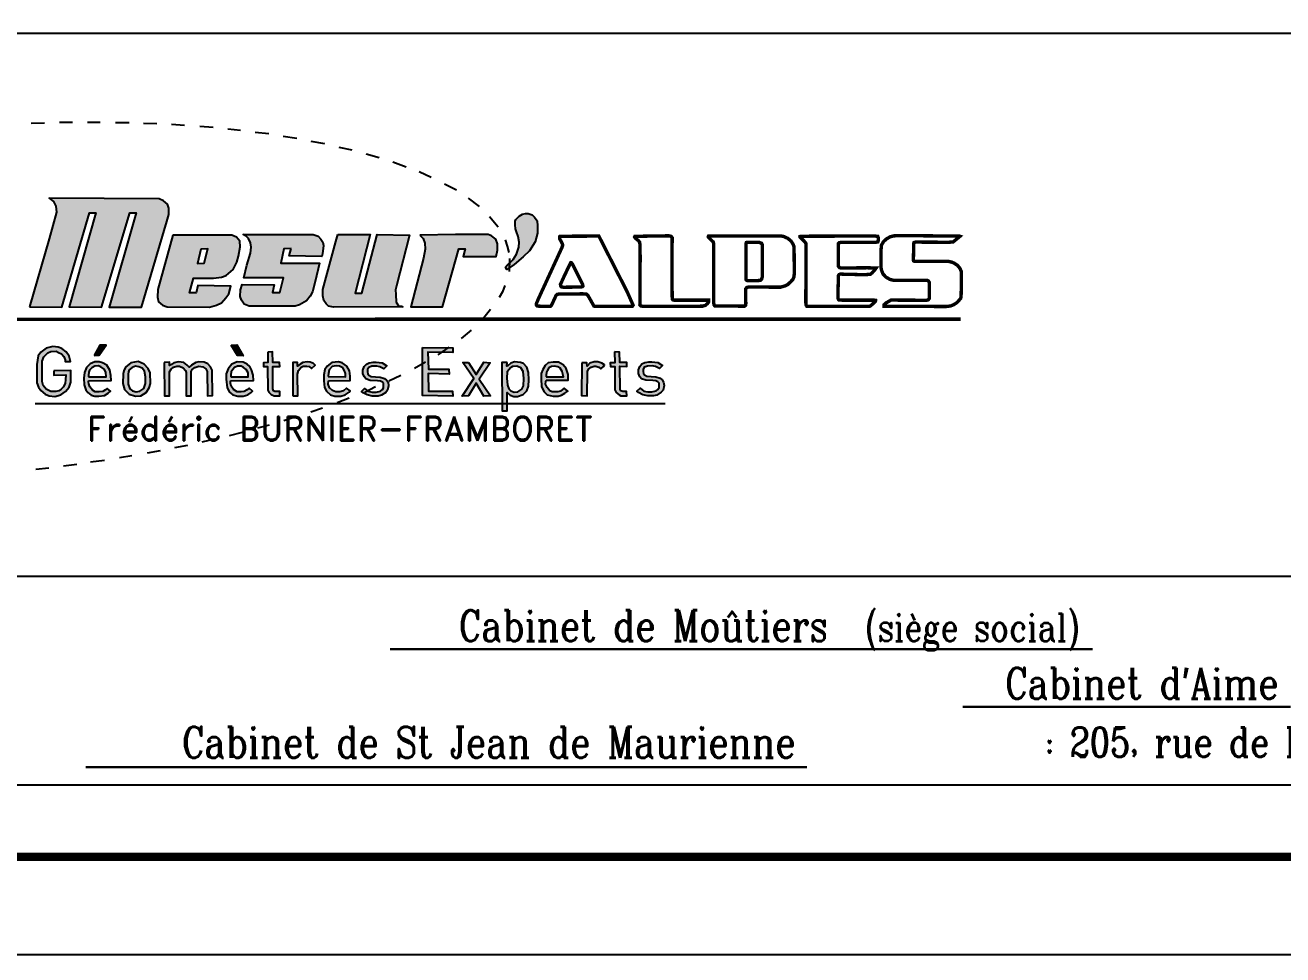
# Model space of a CAD drawing. Header units: millimetres. Extents: x -1573 to 210, y -360 to 557.
# Drawn here: x -1128.2 to -1051.1, y -360 to -303.1 of the extents above; entities that cross this region are included whole.
import ezdxf
from ezdxf.enums import TextEntityAlignment as Align

# ---------------------------------------------------------------- set-up
doc = ezdxf.new("R2010")
doc.units = ezdxf.units.MM
doc.header["$LTSCALE"] = 2
doc.layers.add('LOGO', color=7, linetype='Continuous')
doc.layers.add('Titre', color=7, linetype='Continuous')
doc.styles.add('Romand 3.0', font='Romand.shx', dxfattribs={"height": 0.6})
doc.styles.add('ROMANS', font='ROMANC.shx', dxfattribs={"height": 0.36})

msp = doc.modelspace()

# ---------------------------------------------------------------- hatches: boundary and pattern name
at = {"layer": 'LOGO'}
for color, points in [(144, [(-1127.925, -320.315), (-1125.945, -320.334), (-1124.259, -314.555), (-1123.867, -314.555), (-1125.494, -320.315), (-1123.514, -320.334), (-1121.79, -314.555), (-1121.398, -314.555), (-1123.044, -320.334), (-1121.064, -320.334), (-1119.516, -315.084), (-1119.398, -314.653), (-1119.398, -314.261), (-1119.477, -314.022), (-1119.712, -313.806), (-1119.986, -313.688), (-1126.729, -313.649), (-1126.455, -313.845), (-1126.317, -314.139), (-1126.278, -314.511), (-1126.729, -316.137)]), (32, [(-1098.133, -314.948), (-1097.931, -314.745), (-1097.718, -314.624), (-1097.535, -314.593), (-1097.373, -314.593), (-1097.13, -314.674), (-1096.988, -314.806), (-1096.836, -315.049), (-1096.805, -315.343), (-1096.805, -315.789), (-1096.957, -316.316), (-1097.302, -316.884), (-1097.677, -317.248), (-1098.245, -317.704), (-1098.691, -318.019), (-1098.772, -317.867), (-1098.661, -317.745), (-1098.306, -317.4), (-1098.093, -317.076), (-1097.951, -316.661), (-1097.931, -316.346), (-1097.981, -316.002), (-1098.093, -315.718), (-1098.154, -315.524), (-1098.184, -315.281), (-1098.171, -315.067)]), (144, [(-1111.903, -316.729), (-1112.352, -316.754), (-1112.526, -317.638), (-1110.158, -317.626), (-1110.432, -318.747), (-1110.594, -319.395), (-1110.744, -319.657), (-1110.968, -319.931), (-1111.379, -320.18), (-1111.654, -320.255), (-1114.471, -320.267), (-1114.77, -320.142), (-1114.944, -319.893), (-1115.019, -319.681), (-1115.007, -319.27), (-1114.907, -318.946), (-1112.937, -318.959), (-1113.037, -319.42), (-1112.601, -319.42), (-1112.377, -318.535), (-1114.795, -318.535), (-1114.62, -317.75), (-1114.396, -317.028), (-1114.358, -316.654), (-1114.383, -316.38), (-1114.508, -316.118), (-1114.645, -315.981), (-1114.832, -315.869), (-1110.544, -315.882), (-1110.245, -315.981), (-1110.083, -316.156), (-1109.958, -316.343), (-1109.909, -316.554), (-1109.983, -317.053), (-1110.021, -317.215), (-1112.015, -317.177)]), (144, [(-1109.031, -315.884), (-1107.066, -315.884), (-1107.984, -319.468), (-1107.568, -319.468), (-1106.622, -315.884), (-1104.643, -315.913), (-1105.446, -319.023), (-1105.503, -319.267), (-1105.489, -319.554), (-1105.46, -320.012), (-1105.317, -320.242), (-1105.145, -320.27), (-1105.059, -320.299), (-1109.303, -320.328), (-1109.604, -320.256), (-1109.762, -320.127), (-1109.906, -319.912), (-1109.963, -319.625), (-1109.949, -319.253), (-1109.16, -316.314)]), (144, [(-1104.008, -315.913), (-1103.807, -316.128), (-1103.707, -316.414), (-1103.692, -316.773), (-1103.793, -317.332), (-1104.567, -320.298), (-1102.617, -320.313), (-1101.628, -316.744), (-1101.24, -316.744), (-1101.355, -317.217), (-1099.347, -317.217), (-1099.261, -316.83), (-1099.247, -316.457), (-1099.362, -316.171), (-1099.634, -315.956), (-1099.821, -315.884), (-1101.828, -315.87)]), (144, [(-1126.429, -324.218), (-1126.429, -324.486), (-1125.7, -324.479), (-1125.714, -324.782), (-1125.735, -324.988), (-1125.852, -325.201), (-1125.989, -325.345), (-1126.133, -325.448), (-1126.326, -325.496), (-1126.628, -325.496), (-1126.91, -325.345), (-1127.089, -325.125), (-1127.144, -324.885), (-1127.157, -324.177), (-1127.144, -323.628), (-1127.047, -323.36), (-1126.8, -323.119), (-1126.614, -323.044), (-1126.305, -323.023), (-1126.147, -323.099), (-1125.962, -323.174), (-1125.824, -323.346), (-1125.742, -323.552), (-1125.742, -323.662), (-1125.419, -323.648), (-1125.501, -323.325), (-1125.68, -323.064), (-1125.955, -322.858), (-1126.168, -322.769), (-1126.504, -322.735), (-1126.91, -322.838), (-1127.233, -323.078), (-1127.405, -323.312), (-1127.474, -323.841), (-1127.474, -324.967), (-1127.37, -325.235), (-1127.226, -325.42), (-1126.978, -325.657), (-1126.731, -325.753), (-1126.387, -325.787), (-1126.016, -325.698), (-1125.721, -325.485), (-1125.501, -325.224), (-1125.398, -324.922), (-1125.398, -324.214)]), (144, [(-1123.972, -323.283), (-1123.658, -323.275), (-1123.231, -322.656), (-1123.615, -322.656)]), (144, [(-1115.566, -322.652), (-1115.218, -322.632), (-1114.839, -323.3), (-1115.188, -323.28)]), (144, [(-1103.846, -322.787), (-1101.985, -322.81), (-1101.996, -323.105), (-1103.517, -323.082), (-1103.494, -324.114), (-1102.235, -324.125), (-1102.223, -324.42), (-1103.505, -324.397), (-1103.494, -325.475), (-1102.008, -325.475), (-1101.996, -325.77), (-1103.857, -325.736)]), (144, [(-1113.333, -323.081), (-1113.323, -323.708), (-1113.593, -323.728), (-1113.593, -323.967), (-1113.343, -323.967), (-1113.333, -325.402), (-1113.264, -325.532), (-1113.114, -325.671), (-1112.945, -325.751), (-1112.775, -325.751), (-1112.596, -325.751), (-1112.596, -325.492), (-1112.895, -325.482), (-1112.985, -325.442), (-1113.024, -325.323), (-1113.024, -323.967), (-1112.596, -323.957), (-1112.606, -323.718), (-1113.024, -323.708), (-1113.034, -323.071)]), (144, [(-1092.086, -323.07), (-1092.075, -323.728), (-1092.359, -323.739), (-1092.336, -323.966), (-1092.075, -323.966), (-1092.075, -325.383), (-1091.993, -325.555), (-1091.812, -325.703), (-1091.698, -325.748), (-1091.449, -325.759), (-1091.335, -325.748), (-1091.347, -325.487), (-1091.573, -325.487), (-1091.698, -325.453), (-1091.732, -325.374), (-1091.755, -323.945), (-1091.324, -323.956), (-1091.335, -323.718), (-1091.755, -323.718), (-1091.778, -323.083)]), (144, [(-1119.677, -323.719), (-1119.667, -325.761), (-1119.358, -325.761), (-1119.348, -324.286), (-1119.248, -324.117), (-1119.108, -323.998), (-1118.899, -323.938), (-1118.73, -323.948), (-1118.52, -324.047), (-1118.371, -324.207), (-1118.341, -324.336), (-1118.341, -325.751), (-1118.032, -325.751), (-1118.022, -324.267), (-1117.962, -324.147), (-1117.793, -324.017), (-1117.563, -323.948), (-1117.304, -323.978), (-1117.125, -324.107), (-1117.045, -324.267), (-1117.025, -325.761), (-1116.716, -325.741), (-1116.736, -324.177), (-1116.846, -323.988), (-1116.995, -323.798), (-1117.224, -323.699), (-1117.563, -323.669), (-1117.743, -323.709), (-1118.012, -323.868), (-1118.141, -324.007), (-1118.271, -323.868), (-1118.47, -323.709), (-1118.799, -323.669), (-1119.089, -323.738), (-1119.228, -323.828), (-1119.358, -323.898), (-1119.358, -323.699)]), (144, [(-1111.788, -325.755), (-1111.493, -325.755), (-1111.5, -324.427), (-1111.448, -324.198), (-1111.278, -324.006), (-1111.153, -323.947), (-1110.939, -323.94), (-1110.798, -323.962), (-1110.643, -324.08), (-1110.437, -323.881), (-1110.533, -323.777), (-1110.739, -323.689), (-1110.909, -323.674), (-1111.175, -323.711), (-1111.345, -323.822), (-1111.5, -323.932), (-1111.507, -323.718), (-1111.788, -323.718)]), (144, [(-1106.456, -323.978), (-1106.657, -323.932), (-1106.957, -323.945), (-1107.145, -324.025), (-1107.218, -324.152), (-1107.218, -324.279), (-1107.191, -324.399), (-1107.138, -324.486), (-1106.998, -324.573), (-1106.73, -324.593), (-1106.436, -324.613), (-1106.175, -324.693), (-1106.048, -324.8), (-1105.961, -324.927), (-1105.935, -325.148), (-1105.995, -325.415), (-1106.108, -325.555), (-1106.369, -325.723), (-1106.576, -325.777), (-1106.937, -325.777), (-1107.245, -325.703), (-1107.492, -325.576), (-1107.599, -325.483), (-1107.405, -325.302), (-1107.178, -325.476), (-1106.931, -325.53), (-1106.683, -325.536), (-1106.423, -325.47), (-1106.309, -325.376), (-1106.235, -325.269), (-1106.235, -325.095), (-1106.242, -324.995), (-1106.309, -324.922), (-1106.429, -324.848), (-1106.616, -324.841), (-1107.058, -324.808), (-1107.325, -324.721), (-1107.412, -324.601), (-1107.506, -324.4), (-1107.499, -324.187), (-1107.425, -323.966), (-1107.292, -323.819), (-1107.111, -323.732), (-1106.877, -323.686), (-1106.683, -323.686), (-1106.316, -323.739), (-1106.035, -323.913), (-1106.222, -324.1)]), (144, [(-1101.043, -323.717), (-1100.555, -324.443), (-1100.09, -323.694), (-1099.704, -323.728), (-1100.385, -324.726), (-1099.682, -325.758), (-1100.101, -325.77), (-1100.555, -324.976), (-1101.043, -325.747), (-1101.429, -325.77), (-1100.714, -324.704), (-1101.384, -323.706)]), (144, [(-1094.095, -323.728), (-1094.106, -325.746), (-1093.766, -325.758), (-1093.743, -324.272), (-1093.675, -324.113), (-1093.527, -324), (-1093.334, -323.943), (-1093.232, -323.943), (-1093.039, -324), (-1092.926, -324.102), (-1092.756, -323.954), (-1092.71, -323.864), (-1092.858, -323.75), (-1093.107, -323.682), (-1093.334, -323.682), (-1093.595, -323.762), (-1093.766, -323.932), (-1093.777, -323.728)]), (144, [(-1089.573, -323.963), (-1089.774, -323.916), (-1090.075, -323.93), (-1090.262, -324.01), (-1090.335, -324.137), (-1090.335, -324.264), (-1090.309, -324.384), (-1090.255, -324.471), (-1090.115, -324.558), (-1089.847, -324.578), (-1089.553, -324.598), (-1089.293, -324.678), (-1089.165, -324.785), (-1089.079, -324.912), (-1089.052, -325.132), (-1089.112, -325.4), (-1089.226, -325.54), (-1089.486, -325.708), (-1089.694, -325.762), (-1090.055, -325.762), (-1090.362, -325.688), (-1090.609, -325.561), (-1090.716, -325.468), (-1090.523, -325.287), (-1090.295, -325.461), (-1090.048, -325.514), (-1089.801, -325.521), (-1089.54, -325.454), (-1089.426, -325.361), (-1089.353, -325.254), (-1089.353, -325.08), (-1089.359, -324.98), (-1089.426, -324.906), (-1089.546, -324.833), (-1089.734, -324.826), (-1090.175, -324.793), (-1090.442, -324.706), (-1090.529, -324.586), (-1090.623, -324.385), (-1090.616, -324.171), (-1090.543, -323.951), (-1090.409, -323.804), (-1090.228, -323.717), (-1089.994, -323.67), (-1089.801, -323.67), (-1089.433, -323.724), (-1089.152, -323.897), (-1089.339, -324.084)])]:
    msp.add_hatch(color=color, dxfattribs=at).paths.add_polyline_path(points)
h = msp.add_hatch(color=144, dxfattribs=at)
h.paths.add_polyline_path([(-1119.156, -315.923), (-1120.057, -319.253), (-1120.097, -319.704), (-1120.018, -319.998), (-1119.783, -320.194), (-1119.489, -320.311), (-1116.902, -320.331), (-1116.47, -320.213), (-1116.176, -320.056), (-1115.902, -319.763), (-1115.726, -319.508), (-1115.588, -319.038), (-1115.608, -319.038), (-1117.607, -318.999), (-1117.725, -319.449), (-1118.117, -319.449), (-1117.882, -318.548), (-1116.647, -318.548), (-1116.176, -318.489), (-1115.882, -318.391), (-1115.451, -318.019), (-1115.236, -317.568), (-1115.118, -317.196), (-1115.02, -316.628), (-1115.04, -316.275), (-1115.255, -316.04), (-1115.53, -315.923)])
h.paths.add_polyline_path([(-1117.431, -316.765), (-1117.627, -317.647), (-1117.235, -317.627), (-1117, -316.746)], flags=16)
h = msp.add_hatch(color=144, dxfattribs=at)
h.paths.add_polyline_path([(-1124.323, -324.832), (-1122.932, -324.822), (-1122.94, -324.509), (-1123.003, -324.188), (-1123.198, -323.875), (-1123.456, -323.742), (-1123.668, -323.679), (-1123.918, -323.672), (-1124.216, -323.805), (-1124.435, -324.016), (-1124.57, -324.321), (-1124.607, -324.678), (-1124.585, -325.081), (-1124.488, -325.379), (-1124.354, -325.55), (-1124.153, -325.707), (-1123.937, -325.774), (-1123.676, -325.781), (-1123.326, -325.729), (-1123.117, -325.595), (-1122.976, -325.476), (-1123.162, -325.305), (-1123.281, -325.387), (-1123.438, -325.491), (-1123.661, -325.513), (-1123.899, -325.513), (-1124.078, -325.409), (-1124.234, -325.201), (-1124.301, -325.029), (-1124.318, -324.891)])
h.paths.add_polyline_path([(-1124.305, -324.6), (-1123.235, -324.591), (-1123.252, -324.304), (-1123.358, -324.116), (-1123.551, -323.977), (-1123.719, -323.923), (-1123.924, -323.944), (-1124.105, -324.042), (-1124.252, -324.19), (-1124.297, -324.317), (-1124.314, -324.481)], flags=16)
h = msp.add_hatch(color=144, dxfattribs=at)
h.paths.add_polyline_path([(-1122.192, -324.406), (-1122.202, -324.994), (-1122.102, -325.373), (-1121.833, -325.662), (-1121.434, -325.771), (-1121.115, -325.751), (-1120.776, -325.562), (-1120.597, -325.263), (-1120.517, -324.994), (-1120.527, -324.356), (-1120.656, -324.077), (-1120.906, -323.808), (-1121.265, -323.659), (-1121.723, -323.729), (-1122.052, -324.008), (-1122.152, -324.217)])
h.paths.add_polyline_path([(-1121.893, -324.426), (-1121.893, -325.044), (-1121.783, -325.323), (-1121.623, -325.452), (-1121.404, -325.502), (-1121.165, -325.472), (-1120.926, -325.303), (-1120.826, -325.004), (-1120.816, -324.595), (-1120.886, -324.247), (-1121.025, -324.067), (-1121.225, -323.978), (-1121.444, -323.948), (-1121.643, -324.018), (-1121.823, -324.157), (-1121.873, -324.287)], flags=16)
h = msp.add_hatch(color=144, dxfattribs=at)
h.paths.add_polyline_path([(-1115.606, -324.844), (-1114.211, -324.824), (-1114.231, -324.486), (-1114.32, -324.157), (-1114.43, -323.967), (-1114.6, -323.808), (-1114.849, -323.688), (-1115.208, -323.669), (-1115.527, -323.808), (-1115.766, -324.107), (-1115.876, -324.416), (-1115.886, -324.735), (-1115.816, -325.263), (-1115.666, -325.522), (-1115.467, -325.691), (-1115.158, -325.781), (-1114.849, -325.771), (-1114.56, -325.691), (-1114.35, -325.562), (-1114.261, -325.462), (-1114.47, -325.293), (-1114.59, -325.392), (-1114.769, -325.492), (-1114.958, -325.502), (-1115.208, -325.502), (-1115.437, -325.362), (-1115.566, -325.173), (-1115.616, -324.974)])
h.paths.add_polyline_path([(-1115.586, -324.595), (-1114.53, -324.595), (-1114.54, -324.346), (-1114.649, -324.137), (-1114.809, -324.017), (-1114.968, -323.938), (-1115.188, -323.948), (-1115.367, -324.027), (-1115.477, -324.147), (-1115.566, -324.286), (-1115.596, -324.466)], flags=16)
h = msp.add_hatch(color=144, dxfattribs=at)
h.paths.add_polyline_path([(-1109.606, -324.833), (-1108.277, -324.825), (-1108.277, -324.552), (-1108.314, -324.235), (-1108.491, -323.94), (-1108.764, -323.74), (-1109, -323.681), (-1109.407, -323.711), (-1109.702, -323.94), (-1109.835, -324.146), (-1109.901, -324.464), (-1109.901, -324.847), (-1109.864, -325.246), (-1109.739, -325.475), (-1109.495, -325.696), (-1109.215, -325.777), (-1108.86, -325.77), (-1108.58, -325.689), (-1108.351, -325.541), (-1108.284, -325.46), (-1108.513, -325.283), (-1108.683, -325.445), (-1108.912, -325.512), (-1109.163, -325.504), (-1109.37, -325.438), (-1109.554, -325.268), (-1109.621, -325.047)])
h.paths.add_polyline_path([(-1109.621, -324.582), (-1108.572, -324.596), (-1108.572, -324.397), (-1108.631, -324.227), (-1108.742, -324.05), (-1108.941, -323.947), (-1109.133, -323.917), (-1109.392, -323.969), (-1109.562, -324.168), (-1109.613, -324.382), (-1109.621, -324.537)], flags=16)
h = msp.add_hatch(color=144, dxfattribs=at)
h.paths.add_polyline_path([(-1098.434, -324.023), (-1098.672, -324.295), (-1098.683, -324.67), (-1098.649, -325.112), (-1098.57, -325.327), (-1098.445, -325.452), (-1098.241, -325.531), (-1098.014, -325.509), (-1097.764, -325.339), (-1097.662, -325.135), (-1097.639, -324.692), (-1097.685, -324.261), (-1097.821, -324.046), (-1098.082, -323.944), (-1098.343, -323.967)], flags=16)
h.paths.add_polyline_path([(-1098.672, -323.717), (-1098.99, -323.717), (-1098.967, -326.677), (-1098.66, -326.677), (-1098.672, -325.543), (-1098.479, -325.713), (-1098.263, -325.804), (-1098.025, -325.792), (-1097.685, -325.679), (-1097.469, -325.441), (-1097.367, -325.169), (-1097.344, -324.772), (-1097.367, -324.318), (-1097.458, -324.001), (-1097.673, -323.785), (-1097.855, -323.706), (-1098.218, -323.672), (-1098.434, -323.762), (-1098.626, -323.91), (-1098.683, -323.944)])
h = msp.add_hatch(color=144, dxfattribs=at)
h.paths.add_polyline_path([(-1096.284, -324.805), (-1094.934, -324.805), (-1094.934, -324.442), (-1095.059, -324.091), (-1095.229, -323.852), (-1095.524, -323.694), (-1095.842, -323.694), (-1096.148, -323.739), (-1096.341, -323.898), (-1096.477, -324.147), (-1096.579, -324.385), (-1096.591, -324.703), (-1096.568, -325.213), (-1096.398, -325.508), (-1096.216, -325.69), (-1095.853, -325.78), (-1095.547, -325.769), (-1095.343, -325.712), (-1095.127, -325.599), (-1094.957, -325.463), (-1095.172, -325.281), (-1095.399, -325.463), (-1095.558, -325.508), (-1095.74, -325.519), (-1095.899, -325.508), (-1096.046, -325.44), (-1096.216, -325.247), (-1096.307, -325.043), (-1096.296, -324.873)])
h.paths.add_polyline_path([(-1096.284, -324.59), (-1095.218, -324.601), (-1095.286, -324.261), (-1095.422, -324.068), (-1095.57, -323.977), (-1095.774, -323.943), (-1095.955, -323.954), (-1096.114, -324.045), (-1096.216, -324.227), (-1096.25, -324.317), (-1096.273, -324.499)], flags=16)

# ---------------------------------------------------------------- linework, layer by layer
at = {"layer": 'LOGO', "color": 32, "flags": 128}
for points in [[(-1126.094, -308.99), (-1125.304, -308.99)], [(-1124.376, -308.99), (-1123.596, -308.99)], [(-1127.833, -309.053), (-1127.011, -309.032)], [(-1122.654, -309.011), (-1121.832, -309.021)], [(-1120.947, -309.053), (-1120.125, -309.074)], [(-1119.235, -309.116), (-1118.434, -309.179)], [(-1117.496, -309.242), (-1116.674, -309.306)], [(-1115.775, -309.401), (-1114.995, -309.496)], [(-1114.109, -309.612), (-1113.266, -309.696)], [(-1112.378, -309.855), (-1111.556, -309.981)], [(-1110.689, -310.15), (-1109.857, -310.297)], [(-1108.982, -310.519), (-1108.181, -310.698)], [(-1107.295, -310.93), (-1106.505, -311.161)], [(-1105.669, -311.425), (-1104.857, -311.731)], [(-1104.065, -312.027), (-1103.317, -312.364)], [(-1102.505, -312.775), (-1101.778, -313.144)], [(-1101.058, -313.643), (-1100.384, -314.169)], [(-1099.741, -314.78), (-1099.214, -315.412)], [(-1098.791, -316.206), (-1098.654, -316.585), (-1098.569, -316.975)], [(-1098.527, -317.346), (-1098.537, -318.147)], [(-1098.801, -319.003), (-1098.949, -319.383), (-1099.149, -319.741)], [(-1099.676, -320.478), (-1100.098, -320.984)], [(-1100.868, -321.735), (-1101.49, -322.252)], [(-1102.239, -322.778), (-1102.903, -323.242)], [(-1103.676, -323.688), (-1104.35, -324.088)], [(-1105.183, -324.52), (-1105.921, -324.857)], [(-1108.337, -325.901), (-1109.075, -326.186)], [(-1106.732, -325.205), (-1107.386, -325.552)], [(-1109.984, -326.514), (-1110.701, -326.757)], [(-1111.618, -327.052), (-1112.345, -327.283)], [(-1114.901, -328.002), (-1115.692, -328.202)], [(-1113.241, -327.557), (-1113.968, -327.736)], [(-1118.243, -328.792), (-1119.044, -328.95)], [(-1116.598, -328.413), (-1117.378, -328.592)], [(-1123.34, -329.71), (-1124.183, -329.815)], [(-1121.652, -329.435), (-1122.421, -329.562)], [(-1119.933, -329.13), (-1120.724, -329.267)], [(-1126.749, -330.185), (-1127.551, -330.259)], [(-1125.037, -329.963), (-1125.849, -330.058)]]:
    msp.add_lwpolyline(points, dxfattribs=at)
at = {"layer": 'LOGO', "color": 144, "flags": 128}
for points in [[(-1127.925, -320.315), (-1125.945, -320.334), (-1124.259, -314.555), (-1123.867, -314.555), (-1125.494, -320.315), (-1123.514, -320.334), (-1121.79, -314.555), (-1121.398, -314.555), (-1123.044, -320.334), (-1121.064, -320.334), (-1119.516, -315.084), (-1119.398, -314.653), (-1119.398, -314.261), (-1119.477, -314.022), (-1119.712, -313.806), (-1119.986, -313.688), (-1126.729, -313.649), (-1126.455, -313.845), (-1126.317, -314.139), (-1126.278, -314.511), (-1126.729, -316.137)], [(-1119.156, -315.923), (-1120.057, -319.253), (-1120.097, -319.704), (-1120.018, -319.998), (-1119.783, -320.194), (-1119.489, -320.311), (-1116.902, -320.331), (-1116.47, -320.213), (-1116.176, -320.056), (-1115.902, -319.763), (-1115.726, -319.508), (-1115.588, -319.038), (-1115.608, -319.038), (-1117.607, -318.999), (-1117.725, -319.449), (-1118.117, -319.449), (-1117.882, -318.548), (-1116.647, -318.548), (-1116.176, -318.489), (-1115.882, -318.391), (-1115.451, -318.019), (-1115.236, -317.568), (-1115.118, -317.196), (-1115.02, -316.628), (-1115.04, -316.275), (-1115.255, -316.04), (-1115.53, -315.923)], [(-1111.903, -316.729), (-1112.352, -316.754), (-1112.526, -317.638), (-1110.158, -317.626), (-1110.432, -318.747), (-1110.594, -319.395), (-1110.744, -319.657), (-1110.968, -319.931), (-1111.379, -320.18), (-1111.654, -320.255), (-1114.471, -320.267), (-1114.77, -320.142), (-1114.944, -319.893), (-1115.019, -319.681), (-1115.007, -319.27), (-1114.907, -318.946), (-1112.937, -318.959), (-1113.037, -319.42), (-1112.601, -319.42), (-1112.377, -318.535), (-1114.795, -318.535), (-1114.62, -317.75), (-1114.396, -317.028), (-1114.358, -316.654), (-1114.383, -316.38), (-1114.508, -316.118), (-1114.645, -315.981), (-1114.832, -315.869), (-1110.544, -315.882), (-1110.245, -315.981), (-1110.083, -316.156), (-1109.958, -316.343), (-1109.909, -316.554), (-1109.983, -317.053), (-1110.021, -317.215), (-1112.015, -317.177)], [(-1109.031, -315.884), (-1107.066, -315.884), (-1107.984, -319.468), (-1107.568, -319.468), (-1106.622, -315.884), (-1104.643, -315.913), (-1105.446, -319.023), (-1105.503, -319.267), (-1105.489, -319.554), (-1105.46, -320.012), (-1105.317, -320.242), (-1105.145, -320.27), (-1105.059, -320.299), (-1109.303, -320.328), (-1109.604, -320.256), (-1109.762, -320.127), (-1109.906, -319.912), (-1109.963, -319.625), (-1109.949, -319.253), (-1109.16, -316.314)], [(-1104.008, -315.913), (-1103.807, -316.128), (-1103.707, -316.414), (-1103.692, -316.773), (-1103.793, -317.332), (-1104.567, -320.298), (-1102.617, -320.313), (-1101.628, -316.744), (-1101.24, -316.744), (-1101.355, -317.217), (-1099.347, -317.217), (-1099.261, -316.83), (-1099.247, -316.457), (-1099.362, -316.171), (-1099.634, -315.956), (-1099.821, -315.884), (-1101.828, -315.87)], [(-1117.431, -316.765), (-1117.627, -317.647), (-1117.235, -317.627), (-1117, -316.746)], [(-1126.429, -324.218), (-1126.429, -324.486), (-1125.7, -324.479), (-1125.714, -324.782), (-1125.735, -324.988), (-1125.852, -325.201), (-1125.989, -325.345), (-1126.133, -325.448), (-1126.326, -325.496), (-1126.628, -325.496), (-1126.91, -325.345), (-1127.089, -325.125), (-1127.144, -324.885), (-1127.157, -324.177), (-1127.144, -323.628), (-1127.047, -323.36), (-1126.8, -323.119), (-1126.614, -323.044), (-1126.305, -323.023), (-1126.147, -323.099), (-1125.962, -323.174), (-1125.824, -323.346), (-1125.742, -323.552), (-1125.742, -323.662), (-1125.419, -323.648), (-1125.501, -323.325), (-1125.68, -323.064), (-1125.955, -322.858), (-1126.168, -322.769), (-1126.504, -322.735), (-1126.91, -322.838), (-1127.233, -323.078), (-1127.405, -323.312), (-1127.474, -323.841), (-1127.474, -324.967), (-1127.37, -325.235), (-1127.226, -325.42), (-1126.978, -325.657), (-1126.731, -325.753), (-1126.387, -325.787), (-1126.016, -325.698), (-1125.721, -325.485), (-1125.501, -325.224), (-1125.398, -324.922), (-1125.398, -324.214)], [(-1123.972, -323.283), (-1123.658, -323.275), (-1123.231, -322.656), (-1123.615, -322.656)], [(-1115.566, -322.652), (-1115.218, -322.632), (-1114.839, -323.3), (-1115.188, -323.28)], [(-1103.846, -322.787), (-1101.985, -322.81), (-1101.996, -323.105), (-1103.517, -323.082), (-1103.494, -324.114), (-1102.235, -324.125), (-1102.223, -324.42), (-1103.505, -324.397), (-1103.494, -325.475), (-1102.008, -325.475), (-1101.996, -325.77), (-1103.857, -325.736)], [(-1113.333, -323.081), (-1113.323, -323.708), (-1113.593, -323.728), (-1113.593, -323.967), (-1113.343, -323.967), (-1113.333, -325.402), (-1113.264, -325.532), (-1113.114, -325.671), (-1112.945, -325.751), (-1112.775, -325.751), (-1112.596, -325.751), (-1112.596, -325.492), (-1112.895, -325.482), (-1112.985, -325.442), (-1113.024, -325.323), (-1113.024, -323.967), (-1112.596, -323.957), (-1112.606, -323.718), (-1113.024, -323.708), (-1113.034, -323.071)], [(-1092.086, -323.07), (-1092.075, -323.728), (-1092.359, -323.739), (-1092.336, -323.966), (-1092.075, -323.966), (-1092.075, -325.383), (-1091.993, -325.555), (-1091.812, -325.703), (-1091.698, -325.748), (-1091.449, -325.759), (-1091.335, -325.748), (-1091.347, -325.487), (-1091.573, -325.487), (-1091.698, -325.453), (-1091.732, -325.374), (-1091.755, -323.945), (-1091.324, -323.956), (-1091.335, -323.718), (-1091.755, -323.718), (-1091.778, -323.083)], [(-1124.323, -324.832), (-1122.932, -324.822), (-1122.94, -324.509), (-1123.003, -324.188), (-1123.198, -323.875), (-1123.456, -323.742), (-1123.668, -323.679), (-1123.918, -323.672), (-1124.216, -323.805), (-1124.435, -324.016), (-1124.57, -324.321), (-1124.607, -324.678), (-1124.585, -325.081), (-1124.488, -325.379), (-1124.354, -325.55), (-1124.153, -325.707), (-1123.937, -325.774), (-1123.676, -325.781), (-1123.326, -325.729), (-1123.117, -325.595), (-1122.976, -325.476), (-1123.162, -325.305), (-1123.281, -325.387), (-1123.438, -325.491), (-1123.661, -325.513), (-1123.899, -325.513), (-1124.078, -325.409), (-1124.234, -325.201), (-1124.301, -325.029), (-1124.318, -324.891)], [(-1124.305, -324.6), (-1123.235, -324.591), (-1123.252, -324.304), (-1123.358, -324.116), (-1123.551, -323.977), (-1123.719, -323.923), (-1123.924, -323.944), (-1124.105, -324.042), (-1124.252, -324.19), (-1124.297, -324.317), (-1124.314, -324.481)], [(-1122.192, -324.406), (-1122.202, -324.994), (-1122.102, -325.373), (-1121.833, -325.662), (-1121.434, -325.771), (-1121.115, -325.751), (-1120.776, -325.562), (-1120.597, -325.263), (-1120.517, -324.994), (-1120.527, -324.356), (-1120.656, -324.077), (-1120.906, -323.808), (-1121.265, -323.659), (-1121.723, -323.729), (-1122.052, -324.008), (-1122.152, -324.217)], [(-1121.893, -324.426), (-1121.893, -325.044), (-1121.783, -325.323), (-1121.623, -325.452), (-1121.404, -325.502), (-1121.165, -325.472), (-1120.926, -325.303), (-1120.826, -325.004), (-1120.816, -324.595), (-1120.886, -324.247), (-1121.025, -324.067), (-1121.225, -323.978), (-1121.444, -323.948), (-1121.643, -324.018), (-1121.823, -324.157), (-1121.873, -324.287)], [(-1119.677, -323.719), (-1119.667, -325.761), (-1119.358, -325.761), (-1119.348, -324.286), (-1119.248, -324.117), (-1119.108, -323.998), (-1118.899, -323.938), (-1118.73, -323.948), (-1118.52, -324.047), (-1118.371, -324.207), (-1118.341, -324.336), (-1118.341, -325.751), (-1118.032, -325.751), (-1118.022, -324.267), (-1117.962, -324.147), (-1117.793, -324.017), (-1117.563, -323.948), (-1117.304, -323.978), (-1117.125, -324.107), (-1117.045, -324.267), (-1117.025, -325.761), (-1116.716, -325.741), (-1116.736, -324.177), (-1116.846, -323.988), (-1116.995, -323.798), (-1117.224, -323.699), (-1117.563, -323.669), (-1117.743, -323.709), (-1118.012, -323.868), (-1118.141, -324.007), (-1118.271, -323.868), (-1118.47, -323.709), (-1118.799, -323.669), (-1119.089, -323.738), (-1119.228, -323.828), (-1119.358, -323.898), (-1119.358, -323.699)], [(-1115.606, -324.844), (-1114.211, -324.824), (-1114.231, -324.486), (-1114.32, -324.157), (-1114.43, -323.967), (-1114.6, -323.808), (-1114.849, -323.688), (-1115.208, -323.669), (-1115.527, -323.808), (-1115.766, -324.107), (-1115.876, -324.416), (-1115.886, -324.735), (-1115.816, -325.263), (-1115.666, -325.522), (-1115.467, -325.691), (-1115.158, -325.781), (-1114.849, -325.771), (-1114.56, -325.691), (-1114.35, -325.562), (-1114.261, -325.462), (-1114.47, -325.293), (-1114.59, -325.392), (-1114.769, -325.492), (-1114.958, -325.502), (-1115.208, -325.502), (-1115.437, -325.362), (-1115.566, -325.173), (-1115.616, -324.974)], [(-1115.586, -324.595), (-1114.53, -324.595), (-1114.54, -324.346), (-1114.649, -324.137), (-1114.809, -324.017), (-1114.968, -323.938), (-1115.188, -323.948), (-1115.367, -324.027), (-1115.477, -324.147), (-1115.566, -324.286), (-1115.596, -324.466)], [(-1111.788, -325.755), (-1111.493, -325.755), (-1111.5, -324.427), (-1111.448, -324.198), (-1111.278, -324.006), (-1111.153, -323.947), (-1110.939, -323.94), (-1110.798, -323.962), (-1110.643, -324.08), (-1110.437, -323.881), (-1110.533, -323.777), (-1110.739, -323.689), (-1110.909, -323.674), (-1111.175, -323.711), (-1111.345, -323.822), (-1111.5, -323.932), (-1111.507, -323.718), (-1111.788, -323.718)], [(-1109.606, -324.833), (-1108.277, -324.825), (-1108.277, -324.552), (-1108.314, -324.235), (-1108.491, -323.94), (-1108.764, -323.74), (-1109, -323.681), (-1109.407, -323.711), (-1109.702, -323.94), (-1109.835, -324.146), (-1109.901, -324.464), (-1109.901, -324.847), (-1109.864, -325.246), (-1109.739, -325.475), (-1109.495, -325.696), (-1109.215, -325.777), (-1108.86, -325.77), (-1108.58, -325.689), (-1108.351, -325.541), (-1108.284, -325.46), (-1108.513, -325.283), (-1108.683, -325.445), (-1108.912, -325.512), (-1109.163, -325.504), (-1109.37, -325.438), (-1109.554, -325.268), (-1109.621, -325.047)], [(-1109.621, -324.582), (-1108.572, -324.596), (-1108.572, -324.397), (-1108.631, -324.227), (-1108.742, -324.05), (-1108.941, -323.947), (-1109.133, -323.917), (-1109.392, -323.969), (-1109.562, -324.168), (-1109.613, -324.382), (-1109.621, -324.537)], [(-1106.456, -323.978), (-1106.657, -323.932), (-1106.957, -323.945), (-1107.145, -324.025), (-1107.218, -324.152), (-1107.218, -324.279), (-1107.191, -324.399), (-1107.138, -324.486), (-1106.998, -324.573), (-1106.73, -324.593), (-1106.436, -324.613), (-1106.175, -324.693), (-1106.048, -324.8), (-1105.961, -324.927), (-1105.935, -325.148), (-1105.995, -325.415), (-1106.108, -325.555), (-1106.369, -325.723), (-1106.576, -325.777), (-1106.937, -325.777), (-1107.245, -325.703), (-1107.492, -325.576), (-1107.599, -325.483), (-1107.405, -325.302), (-1107.178, -325.476), (-1106.931, -325.53), (-1106.683, -325.536), (-1106.423, -325.47), (-1106.309, -325.376), (-1106.235, -325.269), (-1106.235, -325.095), (-1106.242, -324.995), (-1106.309, -324.922), (-1106.429, -324.848), (-1106.616, -324.841), (-1107.058, -324.808), (-1107.325, -324.721), (-1107.412, -324.601), (-1107.506, -324.4), (-1107.499, -324.187), (-1107.425, -323.966), (-1107.292, -323.819), (-1107.111, -323.732), (-1106.877, -323.686), (-1106.683, -323.686), (-1106.316, -323.739), (-1106.035, -323.913), (-1106.222, -324.1)], [(-1101.043, -323.717), (-1100.555, -324.443), (-1100.09, -323.694), (-1099.704, -323.728), (-1100.385, -324.726), (-1099.682, -325.758), (-1100.101, -325.77), (-1100.555, -324.976), (-1101.043, -325.747), (-1101.429, -325.77), (-1100.714, -324.704), (-1101.384, -323.706)], [(-1098.672, -323.717), (-1098.99, -323.717), (-1098.967, -326.677), (-1098.66, -326.677), (-1098.672, -325.543), (-1098.479, -325.713), (-1098.263, -325.804), (-1098.025, -325.792), (-1097.685, -325.679), (-1097.469, -325.441), (-1097.367, -325.169), (-1097.344, -324.772), (-1097.367, -324.318), (-1097.458, -324.001), (-1097.673, -323.785), (-1097.855, -323.706), (-1098.218, -323.672), (-1098.434, -323.762), (-1098.626, -323.91), (-1098.683, -323.944)], [(-1098.434, -324.023), (-1098.672, -324.295), (-1098.683, -324.67), (-1098.649, -325.112), (-1098.57, -325.327), (-1098.445, -325.452), (-1098.241, -325.531), (-1098.014, -325.509), (-1097.764, -325.339), (-1097.662, -325.135), (-1097.639, -324.692), (-1097.685, -324.261), (-1097.821, -324.046), (-1098.082, -323.944), (-1098.343, -323.967)], [(-1096.284, -324.805), (-1094.934, -324.805), (-1094.934, -324.442), (-1095.059, -324.091), (-1095.229, -323.852), (-1095.524, -323.694), (-1095.842, -323.694), (-1096.148, -323.739), (-1096.341, -323.898), (-1096.477, -324.147), (-1096.579, -324.385), (-1096.591, -324.703), (-1096.568, -325.213), (-1096.398, -325.508), (-1096.216, -325.69), (-1095.853, -325.78), (-1095.547, -325.769), (-1095.343, -325.712), (-1095.127, -325.599), (-1094.957, -325.463), (-1095.172, -325.281), (-1095.399, -325.463), (-1095.558, -325.508), (-1095.74, -325.519), (-1095.899, -325.508), (-1096.046, -325.44), (-1096.216, -325.247), (-1096.307, -325.043), (-1096.296, -324.873)], [(-1096.284, -324.59), (-1095.218, -324.601), (-1095.286, -324.261), (-1095.422, -324.068), (-1095.57, -323.977), (-1095.774, -323.943), (-1095.955, -323.954), (-1096.114, -324.045), (-1096.216, -324.227), (-1096.25, -324.317), (-1096.273, -324.499)], [(-1094.095, -323.728), (-1094.106, -325.746), (-1093.766, -325.758), (-1093.743, -324.272), (-1093.675, -324.113), (-1093.527, -324), (-1093.334, -323.943), (-1093.232, -323.943), (-1093.039, -324), (-1092.926, -324.102), (-1092.756, -323.954), (-1092.71, -323.864), (-1092.858, -323.75), (-1093.107, -323.682), (-1093.334, -323.682), (-1093.595, -323.762), (-1093.766, -323.932), (-1093.777, -323.728)], [(-1089.573, -323.963), (-1089.774, -323.916), (-1090.075, -323.93), (-1090.262, -324.01), (-1090.335, -324.137), (-1090.335, -324.264), (-1090.309, -324.384), (-1090.255, -324.471), (-1090.115, -324.558), (-1089.847, -324.578), (-1089.553, -324.598), (-1089.293, -324.678), (-1089.165, -324.785), (-1089.079, -324.912), (-1089.052, -325.132), (-1089.112, -325.4), (-1089.226, -325.54), (-1089.486, -325.708), (-1089.694, -325.762), (-1090.055, -325.762), (-1090.362, -325.688), (-1090.609, -325.561), (-1090.716, -325.468), (-1090.523, -325.287), (-1090.295, -325.461), (-1090.048, -325.514), (-1089.801, -325.521), (-1089.54, -325.454), (-1089.426, -325.361), (-1089.353, -325.254), (-1089.353, -325.08), (-1089.359, -324.98), (-1089.426, -324.906), (-1089.546, -324.833), (-1089.734, -324.826), (-1090.175, -324.793), (-1090.442, -324.706), (-1090.529, -324.586), (-1090.623, -324.385), (-1090.616, -324.171), (-1090.543, -323.951), (-1090.409, -323.804), (-1090.228, -323.717), (-1089.994, -323.67), (-1089.801, -323.67), (-1089.433, -323.724), (-1089.152, -323.897), (-1089.339, -324.084)]]:
    msp.add_lwpolyline(points, close=True, dxfattribs=at)
at = {"layer": 'LOGO', "color": 32, "flags": 128}
msp.add_lwpolyline([(-1098.133, -314.948), (-1097.931, -314.745), (-1097.718, -314.624), (-1097.535, -314.593), (-1097.373, -314.593), (-1097.13, -314.674), (-1096.988, -314.806), (-1096.836, -315.049), (-1096.805, -315.343), (-1096.805, -315.789), (-1096.957, -316.316), (-1097.302, -316.884), (-1097.677, -317.248), (-1098.245, -317.704), (-1098.691, -318.019), (-1098.772, -317.867), (-1098.661, -317.745), (-1098.306, -317.4), (-1098.093, -317.076), (-1097.951, -316.661), (-1097.931, -316.346), (-1097.981, -316.002), (-1098.093, -315.718), (-1098.154, -315.524), (-1098.184, -315.281), (-1098.171, -315.067)], close=True, dxfattribs=at)
at = {"layer": 'LOGO', "color": 144, "const_width": 0.208, "flags": 128}
for points in [[(-1095.436, -315.983), (-1093.046, -315.973), (-1091.324, -319.359), (-1090.948, -320.205), (-1090.967, -320.233), (-1090.995, -320.271), (-1093.272, -320.28), (-1093.347, -320.261), (-1093.714, -319.612), (-1093.808, -319.528), (-1094.034, -319.509), (-1095.511, -319.528), (-1095.596, -319.537), (-1095.671, -319.612), (-1095.953, -320.224), (-1096.019, -320.28), (-1096.226, -320.28), (-1096.809, -320.261), (-1096.866, -320.214), (-1096.875, -320.111), (-1096.753, -319.819), (-1095.314, -316.688), (-1095.266, -316.547), (-1095.276, -316.453), (-1095.351, -316.312), (-1095.445, -316.143), (-1095.455, -316.058), (-1095.445, -315.992)], [(-1090.338, -315.98), (-1088.755, -315.956), (-1088.613, -315.992), (-1088.554, -316.075), (-1088.566, -317.504), (-1088.561, -318.893), (-1088.552, -319.823), (-1088.515, -319.879), (-1088.451, -319.897), (-1086.405, -319.897), (-1086.322, -319.897), (-1086.313, -319.999), (-1086.396, -320.109), (-1086.525, -320.22), (-1086.7, -320.266), (-1088.23, -320.275), (-1090.349, -320.275), (-1090.469, -320.256), (-1090.534, -320.183), (-1090.515, -317.207), (-1090.534, -316.459), (-1090.543, -316.358), (-1090.617, -316.256), (-1090.81, -316.1), (-1090.857, -316.026), (-1090.838, -315.989), (-1090.552, -315.989)], [(-1086.133, -315.961), (-1081.93, -315.961), (-1081.718, -315.998), (-1081.46, -316.118), (-1081.267, -316.284), (-1081.156, -316.45), (-1081.092, -316.615), (-1081.082, -317.03), (-1081.073, -318.264), (-1081.092, -318.476), (-1081.165, -318.633), (-1081.294, -318.771), (-1081.47, -318.937), (-1081.654, -319.029), (-1081.921, -319.103), (-1083.884, -319.093), (-1083.986, -319.121), (-1084.05, -319.204), (-1084.059, -319.379), (-1084.041, -320.109), (-1084.059, -320.219), (-1084.124, -320.265), (-1085.847, -320.256), (-1085.939, -320.247), (-1085.995, -320.183), (-1086.013, -319.989), (-1086.004, -316.719), (-1086.014, -316.422), (-1086.041, -316.329), (-1086.124, -316.256), (-1086.309, -316.072), (-1086.345, -316.016), (-1086.327, -315.97), (-1086.235, -315.97)], [(-1080.625, -315.981), (-1076.142, -315.97), (-1075.962, -315.991), (-1075.92, -316.097), (-1075.92, -316.213), (-1075.951, -316.329), (-1076.142, -316.361), (-1078.204, -316.361), (-1078.32, -316.372), (-1078.373, -316.435), (-1078.373, -317.809), (-1078.309, -317.904), (-1078.214, -317.925), (-1076.596, -317.915), (-1076.131, -317.925), (-1076.057, -317.925), (-1076.131, -318.031), (-1076.3, -318.221), (-1076.417, -318.316), (-1076.808, -318.337), (-1078.098, -318.306), (-1078.255, -318.299), (-1078.326, -318.33), (-1078.373, -318.401), (-1078.373, -318.51), (-1078.396, -319.53), (-1078.395, -319.78), (-1078.371, -319.853), (-1078.334, -319.89), (-1078.156, -319.896), (-1076.18, -319.896), (-1076.094, -319.908), (-1076.101, -319.975), (-1076.388, -320.238), (-1076.449, -320.269), (-1078.218, -320.269), (-1080.189, -320.281), (-1080.306, -320.269), (-1080.348, -320.202), (-1080.367, -320.067), (-1080.355, -317.215), (-1080.355, -316.51), (-1080.367, -316.406), (-1080.459, -316.295), (-1080.587, -316.161), (-1080.722, -316.039), (-1080.728, -316.002), (-1080.685, -315.984)], [(-1074.475, -315.947), (-1070.969, -315.97), (-1070.922, -315.986), (-1071.341, -316.334), (-1071.61, -316.35), (-1073.636, -316.342), (-1073.739, -316.366), (-1073.755, -316.413), (-1073.771, -317.244), (-1073.773, -317.409), (-1073.767, -317.491), (-1073.708, -317.526), (-1073.473, -317.52), (-1071.659, -317.515), (-1071.421, -317.568), (-1071.269, -317.638), (-1071.063, -317.773), (-1070.922, -317.955), (-1070.834, -318.155), (-1070.84, -318.912), (-1070.852, -319.671), (-1070.881, -319.789), (-1071.004, -319.935), (-1071.133, -320.064), (-1071.298, -320.17), (-1071.492, -320.252), (-1071.768, -320.287), (-1075.245, -320.27), (-1075.574, -320.276), (-1075.58, -320.182), (-1075.439, -320.059), (-1075.151, -319.894), (-1073.49, -319.9), (-1072.961, -319.9), (-1072.867, -319.877), (-1072.803, -319.795), (-1072.791, -319.624), (-1072.803, -318.803), (-1072.856, -318.721), (-1072.926, -318.68), (-1073.56, -318.68), (-1074.988, -318.683), (-1075.217, -318.624), (-1075.452, -318.489), (-1075.634, -318.296), (-1075.722, -318.079), (-1075.757, -317.926), (-1075.752, -316.752), (-1075.734, -316.538), (-1075.622, -316.333), (-1075.44, -316.157), (-1075.188, -316.01), (-1074.953, -315.957)], [(-1084.039, -316.56), (-1084.039, -318.513), (-1084.021, -318.66), (-1083.938, -318.706), (-1083.523, -318.706), (-1083.145, -318.688), (-1083.071, -318.605), (-1083.025, -318.439), (-1083.035, -316.505), (-1083.081, -316.413), (-1083.228, -316.357), (-1083.79, -316.348), (-1084.012, -316.366), (-1084.03, -316.422), (-1084.039, -316.486)], [(-1095.144, -318.371), (-1094.787, -317.628), (-1094.768, -317.6), (-1094.721, -317.61), (-1094.664, -317.685), (-1094.137, -318.747), (-1094.034, -318.954), (-1094.025, -319.039), (-1094.062, -319.076), (-1094.222, -319.095), (-1095.229, -319.105), (-1095.342, -319.086), (-1095.389, -319.02), (-1095.398, -318.926)]]:
    msp.add_lwpolyline(points, close=True, dxfattribs=at)
at = {"layer": 'LOGO', "color": 32, "const_width": 0.208, "flags": 128}
msp.add_lwpolyline([(-1070.877, -321.06), (-1143.123, -321.066)], dxfattribs=at)
at = {"layer": 'Titre'}
msp.add_line((-983.257, -349.591), (-1161.257, -349.591), dxfattribs=at)
for points in [[(-1177.257, -62.991), (-967.257, -62.991), (-967.257, -359.991), (-1177.257, -359.991), (-1177.257, -62.991)], [(-1161.257, -303.556), (-983.257, -303.556)], [(-1167.257, -336.805), (-977.257, -336.805)]]:
    msp.add_lwpolyline(points, dxfattribs=at)
at = {"layer": 'Titre', "const_width": 0.5}
msp.add_lwpolyline([(-1165.257, -68.991), (-979.257, -68.991, -0.414214), (-973.257, -74.991), (-973.257, -347.991, -0.414214), (-979.257, -353.991), (-1165.257, -353.991, -0.414214), (-1171.257, -347.991), (-1171.257, -74.991, -0.414214)], format="xyb", close=True, dxfattribs=at)
at = {"layer": 'Titre', "flags": 128}
msp.add_lwpolyline([(-1127.573, -326.234), (-1088.992, -326.234)], dxfattribs=at)
at = {"layer": 'Titre', "color": 32, "lineweight": 30, "flags": 128}
for points in [[(-1062.805, -341.269), (-1105.831, -341.269)], [(-1050.664, -344.796), (-1070.75, -344.796)], [(-1080.295, -348.492), (-1124.479, -348.492)]]:
    msp.add_lwpolyline(points, dxfattribs=at)

# ---------------------------------------------------------------- texts
at = {"layer": 'Titre', "color": 144, "lineweight": 20, "style": 'Romand 3.0'}
msp.add_text('Frédéric BURNIER-FRAMBORET', height=1.5, rotation=0, dxfattribs=at).set_placement((-1108.912, -328.512), align=Align.CENTER)
at = {"layer": 'Titre', "color": 144, "style": 'ROMANS', "width": 0.8}
for s, height, p in [('Cabinet de Moûtiers ', 1.9, (-1077.977, -340.786)), ('(siège social)', 1.7, (-1063.545, -340.786)), ("Cabinet d'Aime", 1.9, (-1051.404, -344.314)), ('Cabinet de St Jean de Maurienne', 1.9, (-1080.994, -347.927))]:
    msp.add_text(s, height=height, rotation=0, dxfattribs=at).set_placement(p, align=Align.RIGHT)
at = {"layer": 'Titre', "style": 'ROMANS', "width": 0.8}
msp.add_text(' : 205, rue de la Libération 73300 ST JEAN DE MAURIENNE Tél. : 04.79.64.06.01', height=1.8, rotation=0, dxfattribs=at).set_placement((-983.291, -347.87), align=Align.RIGHT)

doc.saveas('drawing.dxf')
